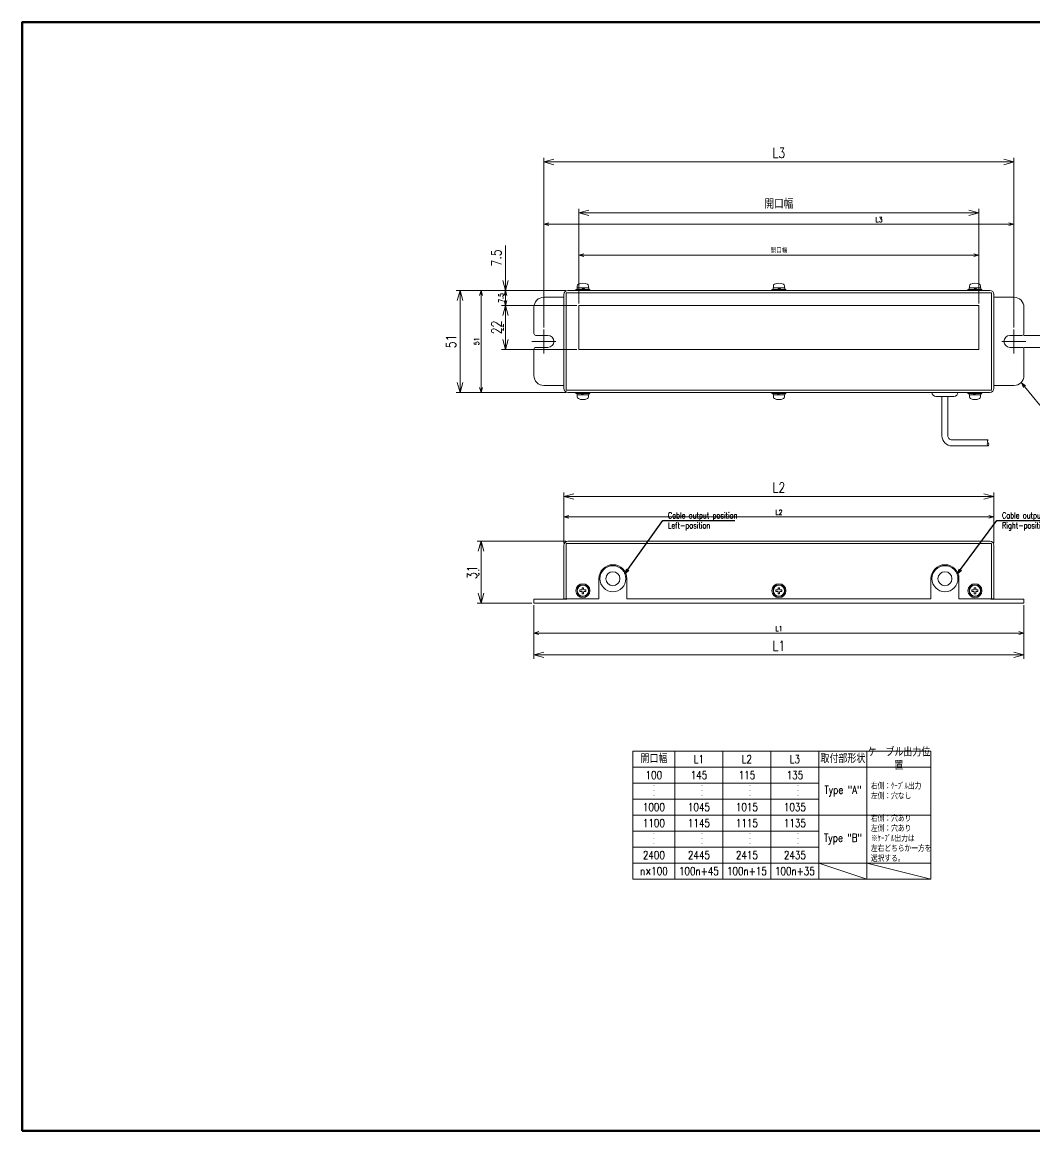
# Model space of a CAD drawing. Header units: millimetres. Extents: x 8 to 774, y 1 to 562.
# Drawn here: x 8 to 514, y 8 to 562 of the extents above; entities that cross this region are included whole.
import ezdxf
from ezdxf import colors
from ezdxf.entities.mleader import LeaderData, LeaderLine
from ezdxf.math import Vec2, Vec3

# ---------------------------------------------------------------- set-up
doc = ezdxf.new("R2010")
doc.units = ezdxf.units.MM
doc.layers.get('0').update_dxf_attribs({"lineweight": 9})
doc.layers.get('Defpoints').update_dxf_attribs({"lineweight": 9})
for name, color, linetype, lineweight in [('0 @ 1', 7, 'Continuous', 9), ('2KD_寸法1', 7, 'Continuous', 15), ('2KD_寸法1 @ 1', 7, 'Continuous', 15), ('2KD_寸法1 @ 2', 7, 'Continuous', 15), ('2KD_寸法１', 7, 'Continuous', 15), ('2KD_寸法１ @ 1', 7, 'Continuous', 15), ('AUX', 7, 'Continuous', 40), ('SYMBOL', 7, 'Continuous', 9)]:
    doc.layers.add(name, color=color, linetype=linetype, lineweight=lineweight)
doc.styles.get("Standard").update_dxf_attribs({"font": 'simplex.shx', "width": 0.8, "bigfont": 'extfont.shx'})
doc.dimstyles.new('KD-STD', dxfattribs={"dimscale": 0, "dimtxt": 2.5, "dimasz": 2.5, "dimexe": 1, "dimexo": 1, "dimgap": 1, "dimtad": 1, "dimdsep": 46, "dimtxsty": 'Standard', "dimblk": 'OPEN30', "dimcen": 0, "dimadec": 0, "dimazin": 0, "dimtfac": 1, "dimtmove": 0, "dimatfit": 3, "dimldrblk": 'OPEN30', "dimfxl": 1, "dimtfill": 1, "dimtolj": 1, "dimtzin": 0, "dimlwd": 15, "dimlwe": 15, "dimarcsym": 0})

# ---------------------------------------------------------------- blocks, each defined once
blk = doc.blocks.new('_Open30')
at = {"lineweight": -2}
for p, q in [((-1, 0.27), (0, 0)), ((0, 0), (-1, -0.27)), ((0, 0), (-1, 0))]:
    blk.add_line(p, q, dxfattribs=at)
blk = doc.blocks.new('*D63')
at = {"layer": '2KD_寸法1', "color": 0, "lineweight": 15}
for p, q in [((285.32, 420.48), (248.58, 420.48)), ((249.58, 417.98), (249.58, 400.98)), ((285.32, 398.48), (248.58, 398.48))]:
    blk.add_line(p, q, dxfattribs=at)
at = {"layer": 'Defpoints', "color": 0}
for p in [(286.32, 420.48), (249.58, 398.48), (286.32, 398.48)]:
    blk.add_point(p, dxfattribs=at)
at = {"layer": '2KD_寸法1', "color": 0, "lineweight": 15, "xscale": 2.5, "yscale": 2.5, "zscale": 2.5}
for p, rotation in [((249.58, 420.48), 90), ((249.58, 398.48), 270)]:
    blk.add_blockref('_Open30', p, dxfattribs=dict(at, rotation=rotation))
at = {"layer": '2KD_寸法1', "color": 0, "insert": (247.33, 409.48), "char_height": 2.5, "attachment_point": 5, "rotation": 90, "bg_fill": 3, "box_fill_scale": 1.1, "bg_fill_color": 9, "bg_fill_true_color": 13158600, "bg_fill_transparency": 4391418}
blk.add_mtext('\\A1;22', dxfattribs=at)
blk = doc.blocks.new('*D64')
at = {"layer": '2KD_寸法1', "color": 0, "lineweight": 15}
for p, q in [((284.32, 420.48), (247.58, 420.48)), ((249.58, 415.48), (249.58, 403.48)), ((284.32, 398.48), (247.58, 398.48))]:
    blk.add_line(p, q, dxfattribs=at)
at = {"layer": 'Defpoints', "color": 0}
for p in [(286.32, 420.48), (249.58, 398.48), (286.32, 398.48)]:
    blk.add_point(p, dxfattribs=at)
at = {"layer": '2KD_寸法1', "color": 0, "lineweight": 15, "xscale": 5, "yscale": 5, "zscale": 5}
for p, rotation in [((249.58, 420.48), 90), ((249.58, 398.48), 270)]:
    blk.add_blockref('_Open30', p, dxfattribs=dict(at, rotation=rotation))
at = {"layer": '2KD_寸法1', "color": 0, "insert": (245.08, 409.48), "char_height": 5, "attachment_point": 5, "rotation": 90, "bg_fill": 3, "box_fill_scale": 1.1, "bg_fill_color": 9, "bg_fill_true_color": 13158600, "bg_fill_transparency": 4391162}
blk.add_mtext('\\A1;22', dxfattribs=at)
blk = doc.blocks.new('*D65')
at = {"layer": '2KD_寸法1', "color": 0, "lineweight": 15}
for p, q in [((279.82, 427.98), (248.58, 427.98)), ((249.58, 425.48), (249.58, 422.98)), ((285.32, 420.48), (248.58, 420.48))]:
    blk.add_line(p, q, dxfattribs=at)
at = {"layer": 'Defpoints', "color": 0}
for p in [(280.82, 427.98), (286.32, 420.48)]:
    blk.add_point(p, dxfattribs=at)
at = {"layer": '2KD_寸法1', "color": 0, "lineweight": 15, "xscale": 2.5, "yscale": 2.5, "zscale": 2.5}
for p, rotation in [((249.58, 427.98), 90), ((249.58, 420.48), 270)]:
    blk.add_blockref('_Open30', p, dxfattribs=dict(at, rotation=rotation))
at = {"layer": '2KD_寸法1', "color": 0, "insert": (247.33, 424.23), "char_height": 2.5, "attachment_point": 5, "rotation": 90, "bg_fill": 3, "box_fill_scale": 1.1, "bg_fill_color": 9, "bg_fill_true_color": 13158600, "bg_fill_transparency": 4391402}
blk.add_mtext('\\A1;7.5', dxfattribs=at)
at = {"layer": 'Defpoints', "color": 0}
blk.add_point((249.58, 420.48), dxfattribs=at)
blk = doc.blocks.new('*D66')
at = {"layer": '2KD_寸法1', "color": 0, "lineweight": 15}
for p, q in [((249.58, 432.98), (249.58, 450.36)), ((278.82, 427.98), (247.58, 427.98)), ((249.58, 420.48), (249.58, 427.98)), ((284.32, 420.48), (247.58, 420.48)), ((249.58, 415.48), (249.58, 410.48))]:
    blk.add_line(p, q, dxfattribs=at)
at = {"layer": 'Defpoints', "color": 0}
for p in [(280.82, 427.98), (249.58, 420.48), (286.32, 420.48)]:
    blk.add_point(p, dxfattribs=at)
at = {"layer": '2KD_寸法1', "color": 0, "lineweight": 15, "xscale": 5, "yscale": 5, "zscale": 5}
for p, rotation in [((249.58, 427.98), 270), ((249.58, 420.48), 90)]:
    blk.add_blockref('_Open30', p, dxfattribs=dict(at, rotation=rotation))
at = {"layer": '2KD_寸法1', "color": 0, "insert": (245.08, 444.17), "char_height": 5, "attachment_point": 5, "rotation": 90, "bg_fill": 3, "box_fill_scale": 1.1, "bg_fill_color": 9, "bg_fill_true_color": 13158600, "bg_fill_transparency": 4391258}
blk.add_mtext('\\A1;7.5', dxfattribs=at)
blk = doc.blocks.new('*D67')
at = {"layer": '2KD_寸法1', "color": 0, "lineweight": 15}
for p, q in [((279.82, 427.98), (236.38, 427.98)), ((237.38, 425.48), (237.38, 379.48)), ((279.82, 376.98), (236.38, 376.98))]:
    blk.add_line(p, q, dxfattribs=at)
at = {"layer": 'Defpoints', "color": 0}
for p in [(280.82, 427.98), (237.38, 376.98), (280.82, 376.98)]:
    blk.add_point(p, dxfattribs=at)
at = {"layer": '2KD_寸法1', "color": 0, "lineweight": 15, "xscale": 2.5, "yscale": 2.5, "zscale": 2.5}
for p, rotation in [((237.38, 427.98), 90), ((237.38, 376.98), 270)]:
    blk.add_blockref('_Open30', p, dxfattribs=dict(at, rotation=rotation))
at = {"layer": '2KD_寸法1', "color": 0, "insert": (235.13, 402.48), "char_height": 2.5, "attachment_point": 5, "rotation": 90, "bg_fill": 3, "box_fill_scale": 1.1, "bg_fill_color": 9, "bg_fill_true_color": 13158600, "bg_fill_transparency": 4391006}
blk.add_mtext('\\A1;51', dxfattribs=at)
blk = doc.blocks.new('*D68')
at = {"layer": '2KD_寸法1', "color": 0, "lineweight": 15}
for p, q in [((278.82, 427.98), (224.89, 427.98)), ((226.89, 422.98), (226.89, 381.98)), ((278.82, 376.98), (224.89, 376.98))]:
    blk.add_line(p, q, dxfattribs=at)
at = {"layer": 'Defpoints', "color": 0}
for p in [(280.82, 427.98), (226.89, 376.98), (280.82, 376.98)]:
    blk.add_point(p, dxfattribs=at)
at = {"layer": '2KD_寸法1', "color": 0, "lineweight": 15, "xscale": 5, "yscale": 5, "zscale": 5}
for p, rotation in [((226.89, 427.98), 90), ((226.89, 376.98), 270)]:
    blk.add_blockref('_Open30', p, dxfattribs=dict(at, rotation=rotation))
at = {"layer": '2KD_寸法1', "color": 0, "insert": (222.39, 402.48), "char_height": 5, "attachment_point": 5, "rotation": 90, "bg_fill": 3, "box_fill_scale": 1.1, "bg_fill_color": 9, "bg_fill_true_color": 13158600, "bg_fill_transparency": 4391202}
blk.add_mtext('\\A1;51', dxfattribs=at)
blk = doc.blocks.new('*D69')
at = {"layer": '2KD_寸法1', "color": 0, "lineweight": 15}
for p, q in [((279.82, 302.61), (236.38, 302.61)), ((237.38, 300.11), (237.38, 274.11)), ((262.82, 271.61), (236.38, 271.61))]:
    blk.add_line(p, q, dxfattribs=at)
at = {"layer": 'Defpoints', "color": 0}
for p in [(280.82, 302.61), (237.38, 271.61), (263.82, 271.61)]:
    blk.add_point(p, dxfattribs=at)
at = {"layer": '2KD_寸法1', "color": 0, "lineweight": 15, "xscale": 2.5, "yscale": 2.5, "zscale": 2.5}
for p, rotation in [((237.38, 302.61), 90), ((237.38, 271.61), 270)]:
    blk.add_blockref('_Open30', p, dxfattribs=dict(at, rotation=rotation))
at = {"layer": '2KD_寸法1', "color": 0, "insert": (235.13, 287.11), "char_height": 2.5, "attachment_point": 5, "rotation": 90, "bg_fill": 3, "box_fill_scale": 1.1, "bg_fill_color": 9, "bg_fill_true_color": 13158600, "bg_fill_transparency": 4391354}
blk.add_mtext('\\A1;31', dxfattribs=at)
blk = doc.blocks.new('*D70')
at = {"layer": '2KD_寸法1', "color": 0, "lineweight": 15}
for p, q in [((278.82, 302.61), (235.38, 302.61)), ((237.38, 297.61), (237.38, 276.61)), ((261.82, 271.61), (235.38, 271.61))]:
    blk.add_line(p, q, dxfattribs=at)
at = {"layer": 'Defpoints', "color": 0}
for p in [(280.82, 302.61), (237.38, 271.61), (263.82, 271.61)]:
    blk.add_point(p, dxfattribs=at)
at = {"layer": '2KD_寸法1', "color": 0, "lineweight": 15, "xscale": 5, "yscale": 5, "zscale": 5}
for p, rotation in [((237.38, 302.61), 90), ((237.38, 271.61), 270)]:
    blk.add_blockref('_Open30', p, dxfattribs=dict(at, rotation=rotation))
at = {"layer": '2KD_寸法1', "color": 0, "insert": (232.88, 287.11), "char_height": 5, "attachment_point": 5, "rotation": 90, "bg_fill": 3, "box_fill_scale": 1.1, "bg_fill_color": 9, "bg_fill_true_color": 13158600, "bg_fill_transparency": 4390926}
blk.add_mtext('\\A1;31', dxfattribs=at)
blk = doc.blocks.new('*D71')
at = {"layer": '2KD_寸法1', "color": 0, "lineweight": 15}
for p, q in [((268.82, 409.48), (268.82, 462.05)), ((271.32, 461.05), (501.32, 461.05)), ((503.82, 409.48), (503.82, 462.05))]:
    blk.add_line(p, q, dxfattribs=at)
at = {"layer": 'Defpoints', "color": 0}
for p in [(503.82, 461.05), (268.82, 408.48), (503.82, 408.48)]:
    blk.add_point(p, dxfattribs=at)
at = {"layer": '2KD_寸法1', "color": 0, "lineweight": 15, "xscale": 2.5, "yscale": 2.5, "zscale": 2.5, "rotation": 180}
blk.add_blockref('_Open30', (268.82, 461.05), dxfattribs=at)
at = {"layer": '2KD_寸法1', "color": 0, "lineweight": 15, "xscale": 2.5, "yscale": 2.5, "zscale": 2.5}
blk.add_blockref('_Open30', (503.82, 461.05), dxfattribs=at)
at = {"layer": '2KD_寸法1', "color": 0, "insert": (436.32, 463.3), "char_height": 2.5, "attachment_point": 5, "bg_fill": 3, "box_fill_scale": 1.1, "bg_fill_color": 9, "bg_fill_true_color": 13158600, "bg_fill_transparency": 4391362}
blk.add_mtext('\\A1;L3', dxfattribs=at)
blk = doc.blocks.new('*D72')
at = {"layer": '2KD_寸法1', "color": 0, "lineweight": 15}
for p, q in [((268.82, 410.48), (268.82, 494.14)), ((503.82, 410.48), (503.82, 494.14)), ((273.82, 492.14), (498.82, 492.14))]:
    blk.add_line(p, q, dxfattribs=at)
at = {"layer": 'Defpoints', "color": 0}
for p in [(503.82, 492.14), (268.82, 408.48), (503.82, 408.48)]:
    blk.add_point(p, dxfattribs=at)
at = {"layer": '2KD_寸法1', "color": 0, "lineweight": 15, "xscale": 5, "yscale": 5, "zscale": 5, "rotation": 180}
blk.add_blockref('_Open30', (268.82, 492.14), dxfattribs=at)
at = {"layer": '2KD_寸法1', "color": 0, "lineweight": 15, "xscale": 5, "yscale": 5, "zscale": 5}
blk.add_blockref('_Open30', (503.82, 492.14), dxfattribs=at)
at = {"layer": '2KD_寸法1', "color": 0, "insert": (386.32, 496.64), "char_height": 5, "attachment_point": 5, "bg_fill": 3, "box_fill_scale": 1.1, "bg_fill_color": 9, "bg_fill_true_color": 13158600, "bg_fill_transparency": 4391414}
blk.add_mtext('\\A1;L3', dxfattribs=at)
blk = doc.blocks.new('*D73')
at = {"layer": '2KD_寸法1', "color": 0, "lineweight": 15}
for p, q in [((286.32, 421.48), (286.32, 446.64)), ((483.82, 445.64), (288.82, 445.64)), ((486.32, 421.48), (486.32, 446.64))]:
    blk.add_line(p, q, dxfattribs=at)
at = {"layer": 'Defpoints', "color": 0}
for p in [(286.32, 445.64), (286.32, 420.48), (486.32, 420.48)]:
    blk.add_point(p, dxfattribs=at)
at = {"layer": '2KD_寸法1', "color": 0, "lineweight": 15, "xscale": 2.5, "yscale": 2.5, "zscale": 2.5, "rotation": 180}
blk.add_blockref('_Open30', (286.32, 445.64), dxfattribs=at)
at = {"layer": '2KD_寸法1', "color": 0, "lineweight": 15, "xscale": 2.5, "yscale": 2.5, "zscale": 2.5}
blk.add_blockref('_Open30', (486.32, 445.64), dxfattribs=at)
at = {"layer": '2KD_寸法1', "color": 0, "insert": (386.32, 447.89), "char_height": 2.5, "attachment_point": 5, "bg_fill": 3, "box_fill_scale": 1.1, "bg_fill_color": 9, "bg_fill_true_color": 13158600, "bg_fill_transparency": 4391186}
blk.add_mtext('\\A1;開口幅', dxfattribs=at)
blk = doc.blocks.new('*D74')
at = {"layer": '2KD_寸法1', "color": 0, "lineweight": 15}
for p, q in [((286.32, 422.48), (286.32, 468.79)), ((481.32, 466.79), (291.32, 466.79)), ((486.32, 422.48), (486.32, 468.79))]:
    blk.add_line(p, q, dxfattribs=at)
at = {"layer": 'Defpoints', "color": 0}
for p in [(286.32, 466.79), (286.32, 420.48), (486.32, 420.48)]:
    blk.add_point(p, dxfattribs=at)
at = {"layer": '2KD_寸法1', "color": 0, "lineweight": 15, "xscale": 5, "yscale": 5, "zscale": 5, "rotation": 180}
blk.add_blockref('_Open30', (286.32, 466.79), dxfattribs=at)
at = {"layer": '2KD_寸法1', "color": 0, "lineweight": 15, "xscale": 5, "yscale": 5, "zscale": 5}
blk.add_blockref('_Open30', (486.32, 466.79), dxfattribs=at)
at = {"layer": '2KD_寸法1', "color": 0, "insert": (386.32, 471.29), "char_height": 5, "attachment_point": 5, "bg_fill": 3, "box_fill_scale": 1.1, "bg_fill_color": 9, "bg_fill_true_color": 13158600, "bg_fill_transparency": 4391334}
blk.add_mtext('\\A1;開口幅', dxfattribs=at)
blk = doc.blocks.new('*D75')
at = {"layer": '2KD_寸法1', "color": 0, "lineweight": 15}
for p, q in [((524.42, 407.98), (524.42, 410.48)), ((508.82, 405.48), (525.42, 405.48)), ((524.42, 405.48), (524.42, 399.48)), ((508.82, 399.48), (525.42, 399.48)), ((524.42, 396.98), (524.42, 394.48))]:
    blk.add_line(p, q, dxfattribs=at)
at = {"layer": 'Defpoints', "color": 0}
for p in [(507.82, 405.48), (507.82, 399.48)]:
    blk.add_point(p, dxfattribs=at)
at = {"layer": '2KD_寸法1', "color": 0, "lineweight": 15, "xscale": 2.5, "yscale": 2.5, "zscale": 2.5}
for p, rotation in [((524.42, 405.48), 270), ((524.42, 399.48), 90)]:
    blk.add_blockref('_Open30', p, dxfattribs=dict(at, rotation=rotation))
at = {"layer": '2KD_寸法1', "color": 0, "insert": (522.17, 402.48), "char_height": 2.5, "attachment_point": 5, "rotation": 90, "bg_fill": 3, "box_fill_scale": 1.1, "bg_fill_color": 9, "bg_fill_true_color": 13158600, "bg_fill_transparency": 4391198}
blk.add_mtext('\\A1;6', dxfattribs=at)
at = {"layer": 'Defpoints', "color": 0}
blk.add_point((524.42, 399.48), dxfattribs=at)
blk = doc.blocks.new('*D76')
at = {"layer": '2KD_寸法1', "color": 0, "lineweight": 15}
for p, q in [((537.03, 410.48), (537.03, 415.48)), ((509.82, 405.48), (539.03, 405.48)), ((537.03, 405.48), (537.03, 399.48)), ((509.82, 399.48), (539.03, 399.48)), ((537.03, 394.48), (537.03, 383))]:
    blk.add_line(p, q, dxfattribs=at)
at = {"layer": 'Defpoints', "color": 0}
for p in [(507.82, 405.48), (507.82, 399.48), (537.03, 399.48)]:
    blk.add_point(p, dxfattribs=at)
at = {"layer": '2KD_寸法1', "color": 0, "lineweight": 15, "xscale": 5, "yscale": 5, "zscale": 5}
for p, rotation in [((537.03, 405.48), 270), ((537.03, 399.48), 90)]:
    blk.add_blockref('_Open30', p, dxfattribs=dict(at, rotation=rotation))
at = {"layer": '2KD_寸法1', "color": 0, "insert": (532.53, 386.24), "char_height": 5, "attachment_point": 5, "rotation": 90, "bg_fill": 3, "box_fill_scale": 1.1, "bg_fill_color": 9, "bg_fill_true_color": 13158600, "bg_fill_transparency": 4391270}
blk.add_mtext('\\A1;6', dxfattribs=at)
blk = doc.blocks.new('*D77')
at = {"layer": '2KD_寸法1', "color": 0, "lineweight": 15}
for p, q in [((278.82, 301.61), (278.82, 315.8)), ((493.82, 301.61), (493.82, 315.8)), ((281.32, 314.8), (491.32, 314.8))]:
    blk.add_line(p, q, dxfattribs=at)
at = {"layer": 'Defpoints', "color": 0}
for p in [(493.82, 314.8), (278.82, 300.61), (493.82, 300.61)]:
    blk.add_point(p, dxfattribs=at)
at = {"layer": '2KD_寸法1', "color": 0, "lineweight": 15, "xscale": 2.5, "yscale": 2.5, "zscale": 2.5, "rotation": 180}
blk.add_blockref('_Open30', (278.82, 314.8), dxfattribs=at)
at = {"layer": '2KD_寸法1', "color": 0, "lineweight": 15, "xscale": 2.5, "yscale": 2.5, "zscale": 2.5}
blk.add_blockref('_Open30', (493.82, 314.8), dxfattribs=at)
at = {"layer": '2KD_寸法1', "color": 0, "insert": (386.32, 317.05), "char_height": 2.5, "attachment_point": 5, "bg_fill": 3, "box_fill_scale": 1.1, "bg_fill_color": 9, "bg_fill_true_color": 13158600, "bg_fill_transparency": 4390914}
blk.add_mtext('\\A1;L2', dxfattribs=at)
blk = doc.blocks.new('*D78')
at = {"layer": '2KD_寸法1', "color": 0, "lineweight": 15}
for p, q in [((278.82, 302.61), (278.82, 327)), ((493.82, 302.61), (493.82, 327)), ((283.82, 325), (488.82, 325))]:
    blk.add_line(p, q, dxfattribs=at)
at = {"layer": 'Defpoints', "color": 0}
for p in [(493.82, 325), (278.82, 300.61), (493.82, 300.61)]:
    blk.add_point(p, dxfattribs=at)
at = {"layer": '2KD_寸法1', "color": 0, "lineweight": 15, "xscale": 5, "yscale": 5, "zscale": 5, "rotation": 180}
blk.add_blockref('_Open30', (278.82, 325), dxfattribs=at)
at = {"layer": '2KD_寸法1', "color": 0, "lineweight": 15, "xscale": 5, "yscale": 5, "zscale": 5}
blk.add_blockref('_Open30', (493.82, 325), dxfattribs=at)
at = {"layer": '2KD_寸法1', "color": 0, "insert": (386.32, 329.5), "char_height": 5, "attachment_point": 5, "bg_fill": 3, "box_fill_scale": 1.1, "bg_fill_color": 9, "bg_fill_true_color": 13158600, "bg_fill_transparency": 4390950}
blk.add_mtext('\\A1;L2', dxfattribs=at)
blk = doc.blocks.new('*D79')
at = {"layer": '2KD_寸法1', "color": 0, "lineweight": 15}
for p, q in [((263.82, 270.61), (263.82, 255.76)), ((508.82, 270.61), (508.82, 255.76)), ((266.32, 256.76), (506.32, 256.76))]:
    blk.add_line(p, q, dxfattribs=at)
at = {"layer": 'Defpoints', "color": 0}
for p in [(263.82, 271.61), (508.82, 271.61), (508.82, 256.76)]:
    blk.add_point(p, dxfattribs=at)
at = {"layer": '2KD_寸法1', "color": 0, "lineweight": 15, "xscale": 2.5, "yscale": 2.5, "zscale": 2.5, "rotation": 180}
blk.add_blockref('_Open30', (263.82, 256.76), dxfattribs=at)
at = {"layer": '2KD_寸法1', "color": 0, "lineweight": 15, "xscale": 2.5, "yscale": 2.5, "zscale": 2.5}
blk.add_blockref('_Open30', (508.82, 256.76), dxfattribs=at)
at = {"layer": '2KD_寸法1', "color": 0, "insert": (386.32, 259.01), "char_height": 2.5, "attachment_point": 5, "bg_fill": 3, "box_fill_scale": 1.1, "bg_fill_color": 9, "bg_fill_true_color": 13158600, "bg_fill_transparency": 4391030}
blk.add_mtext('\\A1;L1', dxfattribs=at)
blk = doc.blocks.new('*D80')
at = {"layer": '2KD_寸法1', "color": 0, "lineweight": 15}
for p, q in [((263.82, 269.61), (263.82, 243.92)), ((508.82, 269.61), (508.82, 243.92)), ((268.82, 245.92), (503.82, 245.92))]:
    blk.add_line(p, q, dxfattribs=at)
at = {"layer": 'Defpoints', "color": 0}
for p in [(263.82, 271.61), (508.82, 271.61), (508.82, 245.92)]:
    blk.add_point(p, dxfattribs=at)
at = {"layer": '2KD_寸法1', "color": 0, "lineweight": 15, "xscale": 5, "yscale": 5, "zscale": 5, "rotation": 180}
blk.add_blockref('_Open30', (263.82, 245.92), dxfattribs=at)
at = {"layer": '2KD_寸法1', "color": 0, "lineweight": 15, "xscale": 5, "yscale": 5, "zscale": 5}
blk.add_blockref('_Open30', (508.82, 245.92), dxfattribs=at)
at = {"layer": '2KD_寸法1', "color": 0, "insert": (386.32, 250.42), "char_height": 5, "attachment_point": 5, "bg_fill": 3, "box_fill_scale": 1.1, "bg_fill_color": 9, "bg_fill_true_color": 13158600, "bg_fill_transparency": 4391138}
blk.add_mtext('\\A1;L1', dxfattribs=at)
blk = doc.blocks.new('JIS-B1111-M3-S_U')
at = {"layer": 'SYMBOL', "color": 0, "linetype": 'ByBlock', "lineweight": -2}
for p, q in [((-1.5, -0.35), (-1.5, 0.35)), ((-1.5, 0.35), (-0.7, 0.35)), ((-0.35, 1.5), (-0.35, 0.7)), ((0.35, 1.5), (-0.35, 1.5)), ((0.35, 1.5), (0.35, 0.7)), ((0.7, 0.35), (1.5, 0.35)), ((1.5, 0.35), (1.5, -0.35)), ((-1.5, -0.35), (-0.7, -0.35)), ((-0.35, -0.7), (-0.35, -1.5)), ((0.35, -1.5), (-0.35, -1.5)), ((0.35, -0.7), (0.35, -1.5)), ((0.7, -0.35), (1.5, -0.35))]:
    blk.add_line(p, q, dxfattribs=at)
for radius in [3.5, 2.95, 2.8]:
    blk.add_circle((0, 0), radius, dxfattribs=at)
for centre, start, end in [((-0.7, 0.7), 270, 0), ((0.7, 0.7), 180, 270), ((-0.7, -0.7), 0, 90), ((0.7, -0.7), 90, 180)]:
    blk.add_arc(centre, 0.35, start, end, dxfattribs=at)
blk = doc.blocks.new('A$C1CD72AFB')
for p, q in [((-107.5, 29), (-107.5, 2.3)), ((-106.3, 29.8), (106.3, 29.8)), ((-106.3, 29.8), (-106.3, 2.3)), ((105.5, 31), (-105.5, 31)), ((106.3, 29.8), (106.3, 2.3)), ((107.5, 2.3), (107.5, 29)), ((-90, 12.3), (-90, 2.3)), ((-76, 12.3), (-76, 2.3)), ((76, 12.3), (76, 2.3)), ((90, 12.3), (90, 2.3)), ((-122.5, 2), (-122.5, 0)), ((-122.5, 2), (-106, 2)), ((-122.5, 0), (122.5, 0)), ((-107.5, 2.3), (-90, 2.3)), ((-106, 2), (-106, 2.3)), ((-76, 2.3), (76, 2.3)), ((90, 2.3), (107.5, 2.3)), ((106, 2), (106, 2.3)), ((122.5, 2), (106, 2)), ((122.5, 0), (122.5, 2))]:
    blk.add_line(p, q)
for centre, radius in [((-83, 12.3), 6.5), ((83, 12.3), 6.5), ((-83, 12.3), 3.5), ((83, 12.3), 3.5)]:
    blk.add_circle(centre, radius)
for centre, radius, start, end in [((-105.5, 29), 2, 90, 180), ((105.5, 29), 2, 0, 90), ((-83, 12.3), 7, 0, 180), ((83, 12.3), 7, 0, 180)]:
    blk.add_arc(centre, radius, start, end)
for p in [(-98, 6.3), (0, 6.3), (98, 6.3)]:
    blk.add_blockref('JIS-B1111-M3-S_U', p)
blk = doc.blocks.new('A$C1D665749')
for p, q in [((-106.3, 6.3), (-106.3, -42.3)), ((106.3, 6.3), (-106.3, 6.3)), ((-105.5, 7.5), (105.5, 7.5)), ((-100.8, 8.7), (-100.8, 9.67)), ((-100.8, 8.7), (-95.2, 8.7)), ((-97.5, 8.7), (-98.5, 8)), ((-98, 8), (-97, 8.7)), ((-95.2, 9.67), (-95.2, 8.7)), ((-2.8, 8.7), (-2.8, 9.67)), ((-2.8, 8.7), (2.8, 8.7)), ((0.5, 8.7), (-0.5, 8)), ((0, 8), (1, 8.7)), ((2.8, 9.67), (2.8, 8.7)), ((95.2, 8.7), (95.2, 9.67)), ((95.2, 8.7), (100.8, 8.7)), ((98.5, 8.7), (97.5, 8)), ((98, 8), (99, 8.7)), ((100.8, 9.67), (100.8, 8.7)), ((106.3, -42.3), (106.3, 6.3)), ((-117.5, 4.05), (-107.5, 4.05)), ((-107.5, -41.5), (-107.5, 5.5)), ((-100, 0), (-100, -22)), ((100, 0), (-100, 0)), ((100, -22), (100, 0)), ((107.5, 5.5), (107.5, -41.5)), ((117.5, 4.05), (107.5, 4.05)), ((-122.5, -14), (-122.5, -0.95)), ((122.5, -14), (122.5, -0.95)), ((-115.5, -15), (-121.5, -15)), ((115.5, -15), (121.5, -15)), ((-122.5, -35.05), (-122.5, -22)), ((-121.5, -21), (-115.5, -21)), ((-100, -22), (100, -22)), ((121.5, -21), (115.5, -21)), ((122.5, -35.05), (122.5, -22)), ((-107.5, -40.05), (-117.5, -40.05)), ((-106.3, -42.3), (106.3, -42.3)), ((105.5, -43.5), (-105.5, -43.5)), ((-98, -44), (-99, -44.7)), ((-98.5, -44.7), (-97.5, -44)), ((0, -44), (-1, -44.7)), ((-0.5, -44.7), (0.5, -44)), ((76.5, -43.5), (76.5, -43.5)), ((89.5, -43.5), (89.5, -43.5)), ((98, -44), (97, -44.7)), ((97.5, -44.7), (98.5, -44)), ((107.5, -40.05), (117.5, -40.05)), ((-100.8, -45.67), (-100.8, -44.7)), ((-95.2, -44.7), (-100.8, -44.7)), ((-95.2, -44.7), (-95.2, -45.67)), ((-2.8, -45.67), (-2.8, -44.7)), ((2.8, -44.7), (-2.8, -44.7)), ((2.8, -44.7), (2.8, -45.67)), ((78.5, -45.5), (87.5, -45.5)), ((81.5, -45.5), (81.5, -65.19)), ((84.5, -45.5), (84.5, -65.42)), ((95.2, -45.67), (95.2, -44.7)), ((100.8, -44.7), (95.2, -44.7)), ((100.8, -44.7), (100.8, -45.67)), ((86.49, -67.22), (104.52, -67.22)), ((86.51, -70.22), (104.52, -70.22))]:
    blk.add_line(p, q)
for points in [[(-101.5, 7.5), (-94.5, 7.5), (-94.5, 8), (-101.5, 8)], [(-100.95, 8), (-95.05, 8), (-95.05, 8.7), (-100.95, 8.7)], [(-3.5, 7.5), (3.5, 7.5), (3.5, 8), (-3.5, 8)], [(-2.95, 8), (2.95, 8), (2.95, 8.7), (-2.95, 8.7)], [(94.5, 7.5), (101.5, 7.5), (101.5, 8), (94.5, 8)], [(95.05, 8), (100.95, 8), (100.95, 8.7), (95.05, 8.7)], [(-94.5, -43.5), (-101.5, -43.5), (-101.5, -44), (-94.5, -44)], [(-95.05, -44), (-100.95, -44), (-100.95, -44.7), (-95.05, -44.7)], [(3.5, -43.5), (-3.5, -43.5), (-3.5, -44), (3.5, -44)], [(2.95, -44), (-2.95, -44), (-2.95, -44.7), (2.95, -44.7)], [(101.5, -43.5), (94.5, -43.5), (94.5, -44), (101.5, -44)], [(100.95, -44), (95.05, -44), (95.05, -44.7), (100.95, -44.7)]]:
    blk.add_lwpolyline(points, close=True)
for centre, radius, start, end in [((-98, 6.1), 5, 63.2563, 116.7437), ((0, 6.1), 5, 63.2563, 116.7437), ((98, 6.1), 5, 63.2563, 116.7437), ((-105.5, 5.5), 2, 90, 180), ((-99.8, 9.67), 1, 116.7437, 180), ((-96.2, 9.67), 1, 0, 63.2563), ((-1.8, 9.67), 1, 116.7437, 180), ((1.8, 9.67), 1, 0, 63.2563), ((96.2, 9.67), 1, 116.7437, 180), ((99.8, 9.67), 1, 0, 63.2563), ((105.5, 5.5), 2, 0, 90), ((-117.5, -0.95), 5, 90, 180), ((117.5, -0.95), 5, 0, 90), ((-121.5, -14), 1, 180, 270), ((-115.5, -18), 3, 270, 90), ((115.5, -18), 3, 90, 270), ((121.5, -14), 1, 270, 0), ((-121.5, -22), 1, 90, 180), ((121.5, -22), 1, 0, 90), ((-117.5, -35.05), 5, 180, 270), ((117.5, -35.05), 5, 270, 0), ((-105.5, -41.5), 2, 180, 270), ((78.5, -43.5), 2, 180, 270), ((87.5, -43.5), 2, 270, 0), ((105.5, -41.5), 2, 270, 0), ((-99.8, -45.67), 1, 180, 243.2563), ((-98, -42.1), 5, 243.2563, 296.7437), ((-96.2, -45.67), 1, 296.7437, 0), ((-1.8, -45.67), 1, 180, 243.2563), ((0, -42.1), 5, 243.2563, 296.7437), ((1.8, -45.67), 1, 296.7437, 0), ((96.2, -45.67), 1, 180, 243.2563), ((98, -42.1), 5, 243.2563, 296.7437), ((99.8, -45.67), 1, 296.7437, 0), ((86.55, -65.17), 5.05, 180.2378, 269.4919), ((86.49, -65.22), 2, 174.3543, 270), ((105.16, -67.9), 0.936, 133.6168, 223.318)]:
    blk.add_arc(centre, radius, start, end)
blk.add_ellipse((104.52, -69.38), major_axis=(0, -0.842), ratio=0.448876, start_param=-3.141592653589793, end_param=3.141592653589793)
blk = doc.blocks.new('A$C3FC9243A')
for p, q in [((0, 0), (0, -56)), ((0, 0), (149, 0)), ((21, -56), (21, 0)), ((45, -56), (45, 0)), ((69, -56), (69, 0)), ((93, -56), (93, 0)), ((117, 0), (117, -56)), ((149, 0), (149, -56)), ((0, -8), (149, -8)), ((0, -16), (93, -16)), ((0, -24), (93, -24)), ((0, -32), (149, -32)), ((5, -32), (5, -32)), ((21, -32), (21, -32)), ((37, -32), (37, -32)), ((53, -32), (53, -32)), ((69, -32), (69, -32)), ((93, -40), (0, -40)), ((0, -48), (93, -48)), ((0, -56), (149, -56)), ((0, -56), (0, -64)), ((21, -56), (21, -64)), ((45, -56), (45, -64)), ((69, -56), (69, -64)), ((93, -56), (93, -64)), ((93, -56), (117, -64)), ((117, -56), (117, -64)), ((117, -56), (149, -64)), ((149, -64), (149, -56)), ((0, -64), (149, -64))]:
    blk.add_line(p, q)
at = {"layer": '0 @ 1'}
for s, insert, char_height, width, attachment_point in [('開口幅', (10.5, -4), 4, 21, 5), ('L1', (33, -4), 4, 24, 5), ('L2', (57, -4), 4, 24, 5), ('L3', (81, -4), 4, 24, 5), ('取付部形状', (105, -4), 4, 24, 5), ('ケーブル出力位置', (133, -4), 4, 32, 5), ('100', (10.5, -12), 4, 21, 5), ('145', (33, -12), 4, 24, 5), ('115', (57, -12), 4, 24, 5), ('135', (81, -12), 4, 24, 5), ('右側：ｹｰﾌﾞﾙ出力\\P左側：穴なし', (119, -20.12), 3, 32, 4), ('・\\P・\\P・', (10.5, -20), 1.5, 21, 5), ('・\\P・\\P・', (34.5, -20), 1.5, 21, 5), ('・\\P・\\P・', (58.5, -20), 1.5, 21, 5), ('・\\P・\\P・', (82.5, -20), 1.5, 21, 5), ('Type "A"', (105, -20), 4, 24, 5), ('1000', (10.5, -28), 4, 21, 5), ('1045', (33, -28), 4, 24, 5), ('1015', (57, -28), 4, 24, 5), ('1035', (81, -28), 4, 24, 5), ('右側：穴あり\\P左側：穴あり\\P※ｹｰﾌﾞﾙ出力は\\P左右どちらか一方を\\P選択する。', (119, -43.81), 3, 30.0035, 4), ('1100', (10.5, -36), 4, 21, 5), ('1145', (33, -36), 4, 24, 5), ('1115', (57, -36), 4, 24, 5), ('1135', (81, -36), 4, 24, 5), ('・\\P・\\P・', (10.5, -44), 1.5, 21, 5), ('・\\P・\\P・', (34.5, -44), 1.5, 21, 5), ('・\\P・\\P・', (58.5, -44), 1.5, 21, 5), ('・\\P・\\P・', (82.5, -44), 1.5, 21, 5), ('Type "B"', (105, -44), 4, 24, 5), ('2400', (10.5, -52), 4, 21, 5), ('2445', (33, -52), 4, 24, 5), ('2415', (57, -52), 4, 24, 5), ('2435', (81, -52), 4, 24, 5), ('n×100', (10.5, -60), 4, 21, 5), ('100n+45', (33, -60), 4, 24, 5), ('100n+15', (57, -60), 4, 24, 5), ('100n+35', (81, -60), 4, 24, 5)]:
    blk.add_mtext(s, dxfattribs=dict(at, insert=insert, char_height=char_height, width=width, attachment_point=attachment_point))
blk = doc.blocks.new('*U94')
at = {"layer": '2KD_寸法1 @ 1'}
dim = blk.add_linear_dim(base=(249.582, 398.479), p1=(286.321, 420.479), p2=(286.321, 398.479), angle=90, dimstyle='KD-STD', override={"dimscale": 1, "dimtix": 0, "dimtofl": 1, "dimtmove": 0, "dimatfit": 3}, dxfattribs=at)
dim.commit()
dim.dimension.update_dxf_attribs({"geometry": '*D63', "text_midpoint": (247.332, 409.479)})
at = {"layer": '2KD_寸法1 @ 2'}
dim = blk.add_linear_dim(base=(249.582, 398.479), p1=(286.321, 420.479), p2=(286.321, 398.479), angle=90, dimstyle='KD-STD', override={"dimscale": 2, "dimtix": 0, "dimtofl": 1, "dimtmove": 0, "dimatfit": 3}, dxfattribs=at)
dim.commit()
dim.dimension.update_dxf_attribs({"geometry": '*D64', "text_midpoint": (245.082, 409.479)})
blk = doc.blocks.new('*U95')
at = {"layer": '2KD_寸法1 @ 1'}
dim = blk.add_linear_dim(base=(249.582, 420.479), p1=(280.821, 427.979), p2=(286.321, 420.479), angle=90, dimstyle='KD-STD', override={"dimscale": 1, "dimtix": 0, "dimtofl": 1, "dimtmove": 0, "dimatfit": 3}, dxfattribs=at)
dim.commit()
dim.dimension.update_dxf_attribs({"geometry": '*D65', "text_midpoint": (247.332, 424.229)})
at = {"layer": '2KD_寸法1 @ 2'}
dim = blk.add_linear_dim(base=(249.582, 420.479), p1=(280.821, 427.979), p2=(286.321, 420.479), angle=90, dimstyle='KD-STD', override={"dimscale": 2, "dimtix": 0, "dimtofl": 1, "dimtmove": 0, "dimatfit": 3}, dxfattribs=at)
dim.commit()
dim.dimension.update_dxf_attribs({"geometry": '*D66', "text_midpoint": (249.582, 444.169), "dimtype": 128})
blk = doc.blocks.new('*U96')
at = {"layer": '2KD_寸法1 @ 1'}
dim = blk.add_linear_dim(base=(237.379, 376.979), p1=(280.821, 427.979), p2=(280.821, 376.979), angle=90, dimstyle='KD-STD', override={"dimscale": 1, "dimtix": 0, "dimtofl": 1, "dimtmove": 0, "dimatfit": 3}, dxfattribs=at)
dim.commit()
dim.dimension.update_dxf_attribs({"geometry": '*D67', "text_midpoint": (235.129, 402.479)})
at = {"layer": '2KD_寸法1 @ 2'}
dim = blk.add_linear_dim(base=(226.89, 376.979), p1=(280.821, 427.979), p2=(280.821, 376.979), angle=90, dimstyle='KD-STD', override={"dimscale": 2, "dimtix": 0, "dimtofl": 1, "dimtmove": 0, "dimatfit": 3}, dxfattribs=at)
dim.commit()
dim.dimension.update_dxf_attribs({"geometry": '*D68', "text_midpoint": (222.39, 402.479)})
blk = doc.blocks.new('*U97')
at = {"layer": '2KD_寸法1 @ 1'}
dim = blk.add_linear_dim(base=(237.379, 271.606), p1=(280.821, 302.606), p2=(263.821, 271.606), angle=90, dimstyle='KD-STD', override={"dimscale": 1, "dimtix": 0, "dimtofl": 1, "dimtmove": 0, "dimatfit": 3}, dxfattribs=at)
dim.commit()
dim.dimension.update_dxf_attribs({"geometry": '*D69', "text_midpoint": (235.129, 287.106)})
at = {"layer": '2KD_寸法1 @ 2'}
dim = blk.add_linear_dim(base=(237.379, 271.606), p1=(280.821, 302.606), p2=(263.821, 271.606), angle=90, dimstyle='KD-STD', override={"dimscale": 2, "dimtix": 0, "dimtofl": 1, "dimtmove": 0, "dimatfit": 3}, dxfattribs=at)
dim.commit()
dim.dimension.update_dxf_attribs({"geometry": '*D70', "text_midpoint": (232.879, 287.106)})
blk = doc.blocks.new('*U98')
at = {"layer": '2KD_寸法1 @ 1'}
dim = blk.add_linear_dim(base=(503.821, 461.048), p1=(268.821, 408.479), p2=(503.821, 408.479), text='L3', dimstyle='KD-STD', override={"dimscale": 1, "dimtix": 0, "dimtofl": 1, "dimtmove": 0, "dimatfit": 3}, dxfattribs=at)
dim.commit()
dim.dimension.update_dxf_attribs({"geometry": '*D71', "text_midpoint": (436.321, 461.048), "dimtype": 128})
at = {"layer": '2KD_寸法1 @ 2'}
dim = blk.add_linear_dim(base=(503.821, 492.138), p1=(268.821, 408.479), p2=(503.821, 408.479), text='L3', dimstyle='KD-STD', override={"dimscale": 2, "dimtix": 0, "dimtofl": 1, "dimtmove": 0, "dimatfit": 3}, dxfattribs=at)
dim.commit()
dim.dimension.update_dxf_attribs({"geometry": '*D72', "text_midpoint": (386.321, 492.138), "dimtype": 128})
blk = doc.blocks.new('*U99')
at = {"layer": '2KD_寸法1 @ 1'}
dim = blk.add_linear_dim(base=(286.321, 445.635), p1=(486.321, 420.479), p2=(286.321, 420.479), text='開口幅', dimstyle='KD-STD', override={"dimscale": 1, "dimtix": 0, "dimtofl": 1, "dimtmove": 0, "dimatfit": 3}, dxfattribs=at)
dim.commit()
dim.dimension.update_dxf_attribs({"geometry": '*D73', "text_midpoint": (386.321, 447.885)})
at = {"layer": '2KD_寸法1 @ 2'}
dim = blk.add_linear_dim(base=(286.321, 466.791), p1=(486.321, 420.479), p2=(286.321, 420.479), text='開口幅', dimstyle='KD-STD', override={"dimscale": 2, "dimtix": 0, "dimtofl": 1, "dimtmove": 0, "dimatfit": 3}, dxfattribs=at)
dim.commit()
dim.dimension.update_dxf_attribs({"geometry": '*D74', "text_midpoint": (386.321, 471.291)})
blk = doc.blocks.new('*U100')
at = {"layer": '2KD_寸法1 @ 1'}
dim = blk.add_linear_dim(base=(524.423, 399.479), p1=(507.821, 405.479), p2=(507.821, 399.479), angle=90, dimstyle='KD-STD', override={"dimscale": 1, "dimtix": 0, "dimtofl": 1, "dimtmove": 0, "dimatfit": 3}, dxfattribs=at)
dim.commit()
dim.dimension.update_dxf_attribs({"geometry": '*D75', "text_midpoint": (522.173, 402.479)})
at = {"layer": '2KD_寸法1 @ 2'}
dim = blk.add_linear_dim(base=(537.025, 399.479), p1=(507.821, 405.479), p2=(507.821, 399.479), angle=90, dimstyle='KD-STD', override={"dimscale": 2, "dimtix": 0, "dimtofl": 1, "dimtmove": 0, "dimatfit": 3}, dxfattribs=at)
dim.commit()
dim.dimension.update_dxf_attribs({"geometry": '*D76', "text_midpoint": (532.525, 386.241)})
blk = doc.blocks.new('*U101')
at = {"layer": '2KD_寸法1 @ 1'}
dim = blk.add_linear_dim(base=(493.821, 314.801), p1=(278.821, 300.606), p2=(493.821, 300.606), text='L2', dimstyle='KD-STD', override={"dimscale": 1, "dimtix": 0, "dimtofl": 1, "dimtmove": 0, "dimatfit": 3}, dxfattribs=at)
dim.commit()
dim.dimension.update_dxf_attribs({"geometry": '*D77', "text_midpoint": (386.321, 317.051)})
at = {"layer": '2KD_寸法1 @ 2'}
dim = blk.add_linear_dim(base=(493.821, 324.996), p1=(278.821, 300.606), p2=(493.821, 300.606), text='L2', dimstyle='KD-STD', override={"dimscale": 2, "dimtix": 0, "dimtofl": 1, "dimtmove": 0, "dimatfit": 3}, dxfattribs=at)
dim.commit()
dim.dimension.update_dxf_attribs({"geometry": '*D78', "text_midpoint": (386.321, 329.496)})
blk = doc.blocks.new('*U102')
at = {"layer": '2KD_寸法1 @ 1'}
dim = blk.add_linear_dim(base=(508.821, 256.762), p1=(263.821, 271.606), p2=(508.821, 271.606), text='L1', dimstyle='KD-STD', override={"dimscale": 1, "dimtix": 0, "dimtofl": 1, "dimtmove": 0, "dimatfit": 3}, dxfattribs=at)
dim.commit()
dim.dimension.update_dxf_attribs({"geometry": '*D79', "text_midpoint": (386.321, 259.012)})
at = {"layer": '2KD_寸法1 @ 2'}
dim = blk.add_linear_dim(base=(508.821, 245.919), p1=(263.821, 271.606), p2=(508.821, 271.606), text='L1', dimstyle='KD-STD', override={"dimscale": 2, "dimtix": 0, "dimtofl": 1, "dimtmove": 0, "dimatfit": 3}, dxfattribs=at)
dim.commit()
dim.dimension.update_dxf_attribs({"geometry": '*D80', "text_midpoint": (386.321, 250.419)})

msp = doc.modelspace()

# ---------------------------------------------------------------- linework, layer by layer
for p, q in [((268.82, 396.48), (268.82, 408.48)), ((503.82, 396.48), (503.82, 408.48)), ((262.82, 402.48), (274.82, 402.48)), ((509.82, 402.48), (497.82, 402.48))]:
    msp.add_line(p, q)
at = {"layer": 'AUX', "lineweight": 70}
msp.add_lwpolyline([(8, 8), (774, 8), (774, 562), (8, 562)], close=True, dxfattribs=at)

# ---------------------------------------------------------------- block references
at = {"layer": '2KD_寸法１'}
msp.add_blockref('A$C3FC9243A', (313.3, 197.77), dxfattribs=at)

# ---------------------------------------------------------------- next in the draw order: block references
at = {"layer": '2KD_寸法1'}
for name in ['*U94', '*U100', '*U97']:
    msp.add_blockref(name, (0, 0), dxfattribs=at)

# ---------------------------------------------------------------- next in the draw order: block references
for name in ['*U95', '*U101', '*U102']:
    msp.add_blockref(name, (0, 0), dxfattribs=at)

# ---------------------------------------------------------------- next in the draw order: leaders
at = {"layer": '2KD_寸法１ @ 1'}
ml = msp.add_multileader_mtext('Standard', dxfattribs=at)
ml.set_content('Type "A"', color=256)
ml.set_leader_properties(lineweight=15)
ml.set_arrow_properties(name='OPEN30')
ml.build(insert=Vec2(0, 0))
ml.multileader.update_dxf_attribs({"text_left_attachment_type": 6, "text_right_attachment_type": 6, "dogleg_length": 1.5, "arrow_head_size": 2.5})
ctx = ml.context
ctx.base_point, ctx.char_height, ctx.arrow_head_size, ctx.landing_gap_size, ctx.plane_origin = Vec3(518.25, 370.62), 3, 2.5, 1, Vec3(504.23, 383.14)
ctx.left_attachment, ctx.right_attachment = 6, 6
notes = []
notes.append((ctx, [(0, (1, 1, 0), (516.75, 370.62), (1, 0), 1.5, [(0, [(507.5, 381.83)], 0, [])])]))
ctx.mtext.insert, ctx.mtext.flow_direction = Vec3(519.25, 374.62), 5
for ctx, leaders in notes:
    for number, flags, end, landing, length, lines in leaders:
        leader = LeaderData()
        leader.index, (leader.has_last_leader_line, leader.has_dogleg_vector, leader.attachment_direction) = number, flags
        leader.last_leader_point, leader.dogleg_vector, leader.dogleg_length = Vec3(end), Vec3(landing), length
        for number, points, colour, breaks in lines:
            line = LeaderLine()
            line.index, line.vertices, line.color, line.breaks = number, Vec3.list(points), colors.encode_raw_color(colour), breaks
            leader.lines.append(line)
        ctx.leaders.append(leader)

# ---------------------------------------------------------------- next in the draw order: block references
msp.add_blockref('A$C1CD72AFB', (386.32, 271.61))
at = {"layer": '2KD_寸法1'}
msp.add_blockref('*U96', (0, 0), dxfattribs=at)

# ---------------------------------------------------------------- next in the draw order: leaders
at = {"layer": '2KD_寸法１ @ 1'}
ml = msp.add_multileader_mtext('Standard', dxfattribs=at)
ml.set_content('Cable output position\\PLeft-position', color=256)
ml.set_leader_properties()
ml.set_arrow_properties(name='OPEN30')
ml.build(insert=Vec2(0, 0))
ml.multileader.update_dxf_attribs({"text_left_attachment_type": 6, "text_right_attachment_type": 6, "dogleg_length": 1.5, "arrow_head_size": 2.5})
ctx = ml.context
ctx.base_point, ctx.char_height, ctx.arrow_head_size, ctx.landing_gap_size, ctx.plane_origin = Vec3(329.82, 313.06), 3, 2.5, 1, Vec3(309.32, 286.41)
ctx.left_attachment, ctx.right_attachment = 6, 6
notes = []
notes.append((ctx, [(0, (1, 1, 0), (328.32, 313.06), (1, 0), 1.5, [(0, [(309.32, 286.41)], 0, [])])]))
ctx.mtext.insert, ctx.mtext.flow_direction = Vec3(330.82, 317.06), 5
ml = msp.add_multileader_mtext('Standard', dxfattribs=at)
ml.set_content('Cable output position\\PRight-position', color=256)
ml.set_leader_properties()
ml.set_arrow_properties(name='OPEN30')
ml.build(insert=Vec2(0, 0))
ml.multileader.update_dxf_attribs({"text_left_attachment_type": 6, "text_right_attachment_type": 6, "dogleg_length": 1.5, "arrow_head_size": 2.5})
ctx = ml.context
ctx.base_point, ctx.char_height, ctx.arrow_head_size, ctx.landing_gap_size, ctx.plane_origin = Vec3(496.82, 313.06), 3, 2.5, 1, Vec3(475.57, 286.41)
ctx.left_attachment, ctx.right_attachment = 6, 6
notes.append((ctx, [(0, (1, 1, 0), (495.32, 313.06), (1, 0), 1.5, [(0, [(475.57, 286.41)], 0, [])])]))
ctx.mtext.insert, ctx.mtext.flow_direction = Vec3(497.82, 317.06), 5
for ctx, leaders in notes:
    for number, flags, end, landing, length, lines in leaders:
        leader = LeaderData()
        leader.index, (leader.has_last_leader_line, leader.has_dogleg_vector, leader.attachment_direction) = number, flags
        leader.last_leader_point, leader.dogleg_vector, leader.dogleg_length = Vec3(end), Vec3(landing), length
        for number, points, colour, breaks in lines:
            line = LeaderLine()
            line.index, line.vertices, line.color, line.breaks = number, Vec3.list(points), colors.encode_raw_color(colour), breaks
            leader.lines.append(line)
        ctx.leaders.append(leader)

# ---------------------------------------------------------------- next in the draw order: block references
at = {"layer": '2KD_寸法1'}
msp.add_blockref('*U98', (0, 0), dxfattribs=at)

# ---------------------------------------------------------------- next in the draw order: block references
msp.add_blockref('*U99', (0, 0), dxfattribs=at)

# ---------------------------------------------------------------- next in the draw order: block references
msp.add_blockref('A$C1D665749', (386.32, 420.48))

doc.saveas('drawing.dxf')
